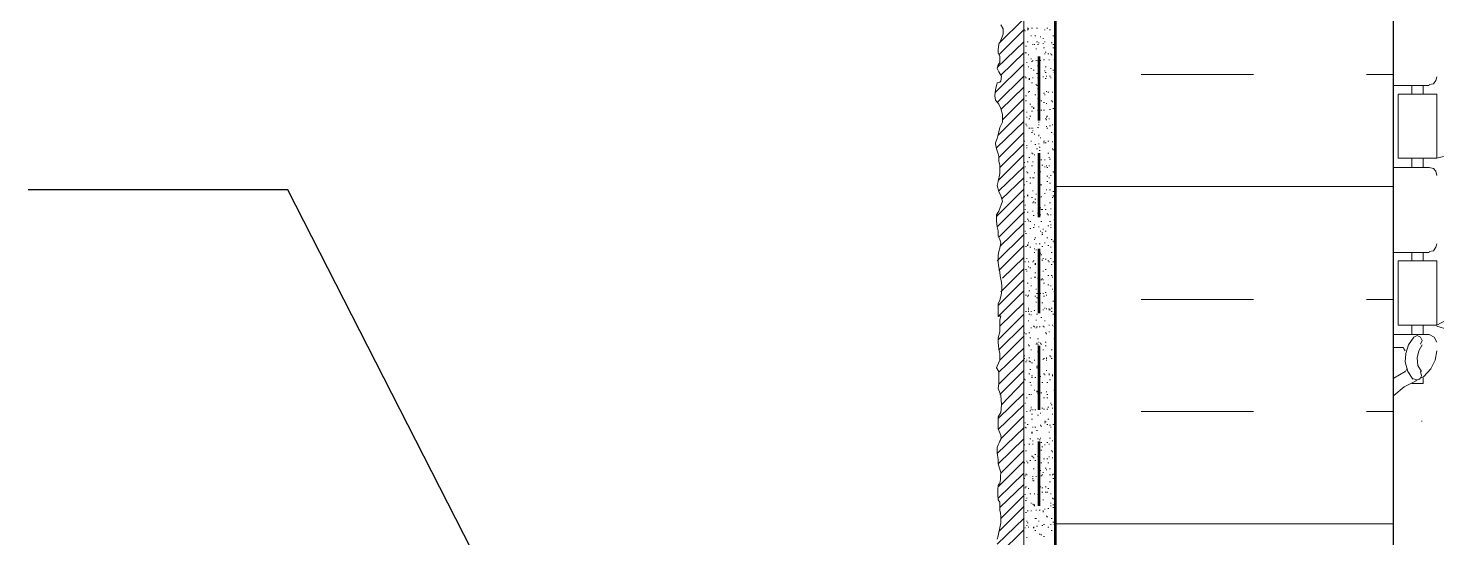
# Model space of a CAD drawing. Header units: millimetres. Extents: x 14 to 201, y 16 to 268.
# Drawn here: x 55.54 to 90.34, y 230.73 to 243.33 of the extents above; entities that cross this region are included whole.
import ezdxf

# ---------------------------------------------------------------- set-up
doc = ezdxf.new("R2010")
doc.units = ezdxf.units.MM
doc.header["$MEASUREMENT"] = 0
doc.layers.get('0').update_dxf_attribs({"linetype": 'CONTINUOUS'})

msp = doc.modelspace()

# ---------------------------------------------------------------- linework, layer by layer
at = {"color": 0, "linetype": 'Continuous', "lineweight": 15, "true_color": 0x000007}
for p, q in [((80.137, 256.476), (80.137, 210.651)), ((89.26, 241.914), (90.149, 241.914)), ((89.725, 241.914), (89.725, 241.702)), ((90.001, 241.914), (90.001, 241.702)), ((89.725, 239.882), (89.725, 240.115)), ((90.001, 239.882), (90.001, 240.115)), ((90.339, 240.115), (90.657, 240.199)), ((89.26, 239.882), (90.149, 239.882)), ((89.26, 237.786), (90.149, 237.786)), ((89.725, 237.575), (89.725, 237.786)), ((90.001, 237.575), (90.001, 237.786)), ((89.725, 235.754), (89.725, 235.987)), ((90.001, 235.754), (90.001, 235.987)), ((89.26, 235.754), (90.149, 235.754)), ((89.26, 235.437), (89.514, 235.437)), ((89.556, 235.352), (89.514, 235.416)), ((89.556, 234.823), (89.599, 234.908)), ((89.556, 234.844), (89.281, 234.675))]:
    msp.add_line(p, q, dxfattribs=at)
at = {"color": 0, "linetype": 'Continuous', "lineweight": 25, "true_color": 0x000007}
msp.add_line((89.26, 256.477), (89.26, 227.902), dxfattribs=at)
at = {"color": 0, "linetype": 'Continuous', "lineweight": 15, "true_color": 0x656565}
for p, q in [((79.523, 242.951), (80.137, 243.565)), ((79.523, 242.676), (80.137, 243.29)), ((80.137, 243.29), (80.158, 243.29)), ((80.158, 243.269), (80.179, 243.269)), ((80.222, 243.332), (80.243, 243.332)), ((80.222, 243.29), (80.243, 243.29)), ((80.243, 243.311), (80.264, 243.311)), ((80.327, 243.332), (80.349, 243.332)), ((80.454, 243.332), (80.476, 243.332)), ((80.645, 243.29), (80.666, 243.29)), ((80.708, 243.332), (80.73, 243.332)), ((80.772, 243.29), (80.793, 243.29)), ((79.481, 242.358), (80.137, 242.993)), ((80.222, 242.993), (80.243, 242.993)), ((80.306, 243.141), (80.327, 243.141)), ((80.349, 242.93), (80.37, 242.93)), ((80.391, 242.93), (80.412, 242.93)), ((80.412, 243.141), (80.433, 243.141)), ((80.454, 242.993), (80.476, 242.993)), ((80.476, 242.93), (80.497, 242.93)), ((80.497, 242.972), (80.518, 242.972)), ((80.539, 243.12), (80.56, 243.12)), ((80.603, 243.078), (80.624, 243.078)), ((80.603, 242.951), (80.624, 242.951)), ((80.645, 242.993), (80.666, 242.993)), ((80.814, 242.972), (80.835, 242.972)), ((80.857, 243.141), (80.878, 243.141)), ((80.857, 242.93), (80.878, 242.93)), ((80.899, 242.993), (80.92, 242.993)), ((79.565, 242.168), (80.137, 242.718)), ((80.158, 242.718), (80.179, 242.718)), ((80.179, 242.887), (80.2, 242.887)), ((80.179, 242.718), (80.2, 242.718)), ((80.243, 242.676), (80.264, 242.676)), ((80.243, 242.676), (80.264, 242.676)), ((80.306, 242.57), (80.327, 242.57)), ((80.433, 242.824), (80.454, 242.824)), ((80.624, 242.845), (80.645, 242.845)), ((80.624, 242.549), (80.645, 242.549)), ((80.645, 242.697), (80.666, 242.697)), ((80.666, 242.739), (80.687, 242.739)), ((80.73, 242.697), (80.751, 242.697)), ((80.751, 242.549), (80.772, 242.549)), ((80.793, 242.697), (80.814, 242.697)), ((80.814, 242.676), (80.835, 242.676)), ((80.857, 242.845), (80.878, 242.845)), ((80.878, 242.549), (80.899, 242.549)), ((79.438, 241.745), (80.137, 242.443)), ((80.2, 242.485), (80.222, 242.485)), ((80.243, 242.379), (80.264, 242.379)), ((80.306, 242.337), (80.327, 242.337)), ((80.327, 242.506), (80.349, 242.506)), ((80.349, 242.528), (80.37, 242.528)), ((80.37, 242.295), (80.391, 242.295)), ((80.433, 242.528), (80.454, 242.528)), ((80.454, 242.21), (80.476, 242.21)), ((80.476, 242.528), (80.497, 242.528)), ((80.476, 242.401), (80.497, 242.401)), ((80.539, 242.528), (80.56, 242.528)), ((80.645, 242.274), (80.666, 242.274)), ((80.666, 242.379), (80.687, 242.379)), ((80.666, 242.231), (80.687, 242.231)), ((80.793, 242.337), (80.814, 242.337)), ((80.857, 242.295), (80.878, 242.295)), ((80.878, 242.231), (80.899, 242.231)), ((79.481, 241.491), (80.137, 242.147)), ((79.565, 241.321), (80.137, 241.872)), ((80.158, 242.126), (80.179, 242.126)), ((80.179, 242.104), (80.2, 242.104)), ((80.264, 242.083), (80.285, 242.083)), ((80.264, 242.062), (80.285, 242.062)), ((80.327, 241.977), (80.349, 241.977)), ((80.349, 242.104), (80.37, 242.104)), ((80.433, 241.935), (80.454, 241.935)), ((80.454, 241.914), (80.476, 241.914)), ((80.476, 242.104), (80.497, 242.104)), ((80.497, 241.893), (80.518, 241.893)), ((80.603, 242.126), (80.624, 242.126)), ((80.666, 242.083), (80.687, 242.083)), ((80.687, 242.147), (80.708, 242.147)), ((80.772, 242.147), (80.793, 242.147)), ((80.793, 242.104), (80.814, 242.104)), ((80.899, 242.168), (80.92, 242.168)), ((80.899, 241.935), (80.92, 241.935)), ((80.92, 241.935), (80.941, 241.935)), ((83.037, 242.189), (85.81, 242.189)), ((88.604, 242.189), (89.26, 242.189)), ((79.608, 241.067), (80.137, 241.596)), ((80.179, 241.66), (80.2, 241.66)), ((80.179, 241.533), (80.2, 241.533)), ((80.243, 241.745), (80.264, 241.745)), ((80.264, 241.766), (80.285, 241.766)), ((80.412, 241.681), (80.433, 241.681)), ((80.476, 241.829), (80.497, 241.829)), ((80.476, 241.596), (80.497, 241.596)), ((80.497, 241.702), (80.518, 241.702)), ((80.518, 241.808), (80.539, 241.808)), ((80.56, 241.533), (80.581, 241.533)), ((80.624, 241.723), (80.645, 241.723)), ((80.645, 241.681), (80.666, 241.681)), ((80.687, 241.766), (80.708, 241.766)), ((80.73, 241.745), (80.751, 241.745)), ((80.814, 241.533), (80.835, 241.533)), ((80.835, 241.745), (80.857, 241.745)), ((80.835, 241.512), (80.857, 241.512)), ((80.899, 241.618), (80.92, 241.618)), ((80.92, 241.766), (80.941, 241.766)), ((79.502, 240.686), (80.137, 241.321)), ((80.2, 241.258), (80.222, 241.258)), ((80.285, 241.448), (80.306, 241.448)), ((80.285, 241.152), (80.306, 241.152)), ((80.327, 241.385), (80.349, 241.385)), ((80.327, 241.279), (80.349, 241.279)), ((80.37, 241.363), (80.391, 241.363)), ((80.37, 241.342), (80.391, 241.342)), ((80.476, 241.3), (80.497, 241.3)), ((80.497, 241.237), (80.518, 241.237)), ((80.56, 241.3), (80.581, 241.3)), ((80.624, 241.49), (80.645, 241.49)), ((80.624, 241.3), (80.645, 241.3)), ((80.687, 241.469), (80.708, 241.469)), ((80.708, 241.152), (80.73, 241.152)), ((80.772, 241.321), (80.793, 241.321)), ((80.857, 241.342), (80.878, 241.342)), ((80.899, 241.321), (80.92, 241.321)), ((79.46, 240.369), (80.137, 241.025)), ((80.179, 240.961), (80.2, 240.961)), ((80.2, 241.131), (80.222, 241.131)), ((80.2, 240.919), (80.222, 240.919)), ((80.264, 241.088), (80.285, 241.088)), ((80.264, 240.855), (80.285, 240.855)), ((80.306, 240.855), (80.327, 240.855)), ((80.349, 240.855), (80.37, 240.855)), ((80.476, 240.877), (80.497, 240.877)), ((80.497, 241.004), (80.518, 241.004)), ((80.497, 240.94), (80.518, 240.94)), ((80.666, 241.088), (80.687, 241.088)), ((80.687, 241.131), (80.708, 241.131)), ((80.687, 241.067), (80.708, 241.067)), ((80.687, 240.898), (80.708, 240.898)), ((80.708, 240.855), (80.73, 240.855)), ((80.751, 241.088), (80.772, 241.088)), ((80.772, 240.919), (80.793, 240.919)), ((80.835, 240.94), (80.857, 240.94)), ((80.899, 240.94), (80.92, 240.94)), ((80.92, 241.004), (80.941, 241.004)), ((79.523, 240.136), (80.137, 240.75)), ((79.544, 239.882), (80.137, 240.475)), ((80.137, 240.538), (80.158, 240.538)), ((80.306, 240.538), (80.327, 240.538)), ((80.327, 240.75), (80.349, 240.75)), ((80.349, 240.792), (80.37, 240.792)), ((80.391, 240.707), (80.412, 240.707)), ((80.497, 240.686), (80.518, 240.686)), ((80.497, 240.665), (80.518, 240.665)), ((80.497, 240.474), (80.518, 240.474)), ((80.539, 240.623), (80.56, 240.623)), ((80.624, 240.538), (80.645, 240.538)), ((80.624, 240.496), (80.645, 240.496)), ((80.666, 240.496), (80.687, 240.496)), ((80.73, 240.538), (80.751, 240.538)), ((80.814, 240.75), (80.835, 240.75)), ((80.835, 240.517), (80.857, 240.517)), ((80.878, 240.707), (80.899, 240.707)), ((79.502, 239.564), (80.137, 240.199)), ((80.2, 240.432), (80.222, 240.432)), ((80.2, 240.369), (80.222, 240.369)), ((80.264, 240.136), (80.285, 240.136)), ((80.327, 240.242), (80.349, 240.242)), ((80.349, 240.221), (80.37, 240.221)), ((80.391, 240.199), (80.412, 240.199)), ((80.412, 240.453), (80.433, 240.453)), ((80.454, 240.347), (80.476, 240.347)), ((80.518, 240.39), (80.539, 240.39)), ((80.518, 240.305), (80.539, 240.305)), ((80.73, 240.242), (80.751, 240.242)), ((80.751, 240.136), (80.772, 240.136)), ((80.835, 240.347), (80.857, 240.347)), ((80.857, 240.326), (80.878, 240.326)), ((79.523, 239.31), (80.137, 239.903)), ((80.137, 240.009), (80.158, 240.009)), ((80.158, 239.903), (80.179, 239.903)), ((80.2, 239.776), (80.222, 239.776)), ((80.222, 240.03), (80.243, 240.03)), ((80.327, 239.924), (80.349, 239.924)), ((80.349, 240.03), (80.37, 240.03)), ((80.518, 240.072), (80.539, 240.072)), ((80.518, 240.072), (80.539, 240.072)), ((80.539, 239.776), (80.56, 239.776)), ((80.56, 240.072), (80.581, 240.072)), ((80.581, 239.945), (80.603, 239.945)), ((80.645, 240.072), (80.666, 240.072)), ((80.645, 239.903), (80.666, 239.903)), ((80.687, 239.924), (80.708, 239.924)), ((80.708, 239.882), (80.73, 239.882)), ((80.751, 239.924), (80.772, 239.924)), ((80.772, 240.094), (80.793, 240.094)), ((80.857, 239.776), (80.878, 239.776)), ((79.587, 239.099), (80.137, 239.628)), ((80.137, 239.459), (80.158, 239.459)), ((80.2, 239.543), (80.222, 239.543)), ((80.222, 239.755), (80.243, 239.755)), ((80.285, 239.628), (80.306, 239.628)), ((80.285, 239.501), (80.306, 239.501)), ((80.349, 239.628), (80.37, 239.628)), ((80.37, 239.628), (80.391, 239.628)), ((80.37, 239.628), (80.391, 239.628)), ((80.391, 239.755), (80.412, 239.755)), ((80.497, 239.649), (80.518, 239.649)), ((80.518, 239.48), (80.539, 239.48)), ((80.539, 239.459), (80.56, 239.459)), ((80.56, 239.459), (80.581, 239.459)), ((80.708, 239.67), (80.73, 239.67)), ((80.708, 239.543), (80.73, 239.543)), ((80.751, 239.628), (80.772, 239.628)), ((80.772, 239.501), (80.793, 239.501)), ((80.793, 239.691), (80.814, 239.691)), ((80.878, 239.755), (80.899, 239.755)), ((80.92, 239.713), (80.941, 239.713)), ((80.92, 239.416), (89.26, 239.416)), ((79.46, 238.675), (80.137, 239.353)), ((79.481, 238.421), (80.137, 239.078)), ((80.137, 239.162), (80.158, 239.162)), ((80.222, 239.204), (80.243, 239.204)), ((80.222, 239.183), (80.243, 239.183)), ((80.327, 239.141), (80.349, 239.141)), ((80.349, 239.31), (80.37, 239.31)), ((80.412, 239.099), (80.433, 239.099)), ((80.433, 239.226), (80.454, 239.226)), ((80.518, 239.353), (80.539, 239.353)), ((80.518, 239.247), (80.539, 239.247)), ((80.56, 239.162), (80.581, 239.162)), ((80.645, 239.247), (80.666, 239.247)), ((80.687, 239.331), (80.708, 239.331)), ((80.772, 239.331), (80.793, 239.331)), ((80.835, 239.141), (80.857, 239.141)), ((80.857, 239.289), (80.878, 239.289)), ((80.857, 239.183), (80.878, 239.183)), ((80.878, 239.162), (80.899, 239.162)), ((80.899, 239.099), (80.92, 239.099)), ((79.523, 238.167), (80.137, 238.781)), ((80.137, 238.781), (80.158, 238.781)), ((80.158, 238.951), (80.179, 238.951)), ((80.158, 238.845), (80.179, 238.845)), ((80.222, 238.781), (80.243, 238.781)), ((80.349, 239.014), (80.37, 239.014)), ((80.349, 238.802), (80.37, 238.802)), ((80.37, 239.035), (80.391, 239.035)), ((80.412, 239.014), (80.433, 239.014)), ((80.476, 238.76), (80.497, 238.76)), ((80.539, 238.887), (80.56, 238.887)), ((80.539, 238.718), (80.56, 238.718)), ((80.56, 238.845), (80.581, 238.845)), ((80.581, 238.845), (80.603, 238.845)), ((80.645, 238.951), (80.666, 238.951)), ((80.666, 238.845), (80.687, 238.845)), ((80.708, 238.739), (80.73, 238.739)), ((80.73, 238.718), (80.751, 238.718)), ((80.772, 239.014), (80.793, 239.014)), ((80.793, 238.866), (80.814, 238.866)), ((80.793, 238.718), (80.814, 238.718)), ((79.544, 237.935), (80.137, 238.506)), ((80.158, 238.548), (80.179, 238.548)), ((80.222, 238.612), (80.243, 238.612)), ((80.243, 238.57), (80.264, 238.57)), ((80.285, 238.548), (80.306, 238.548)), ((80.285, 238.379), (80.306, 238.379)), ((80.37, 238.696), (80.391, 238.696)), ((80.37, 238.4), (80.391, 238.4)), ((80.37, 238.4), (80.391, 238.4)), ((80.391, 238.464), (80.412, 238.464)), ((80.497, 238.421), (80.518, 238.421)), ((80.56, 238.548), (80.581, 238.548)), ((80.73, 238.443), (80.751, 238.443)), ((80.772, 238.548), (80.793, 238.548)), ((80.793, 238.464), (80.814, 238.464)), ((80.793, 238.4), (80.814, 238.4)), ((80.878, 238.591), (80.899, 238.591)), ((79.481, 237.575), (80.137, 238.231)), ((80.158, 238.315), (80.179, 238.315)), ((80.179, 238.252), (80.2, 238.252)), ((80.243, 238.019), (80.264, 238.019)), ((80.391, 238.104), (80.412, 238.104)), ((80.412, 238.146), (80.433, 238.146)), ((80.539, 238.315), (80.56, 238.315)), ((80.581, 238.273), (80.603, 238.273)), ((80.581, 238.231), (80.603, 238.231)), ((80.603, 238.358), (80.624, 238.358)), ((80.645, 238.019), (80.666, 238.019)), ((80.666, 238.315), (80.687, 238.315)), ((80.708, 238.146), (80.73, 238.146)), ((80.814, 238.104), (80.835, 238.104)), ((80.857, 238.062), (80.878, 238.062)), ((80.878, 238.019), (80.899, 238.019)), ((80.899, 238.167), (80.92, 238.167)), ((79.523, 237.342), (80.137, 237.956)), ((80.179, 237.935), (80.2, 237.935)), ((80.222, 237.977), (80.243, 237.977)), ((80.222, 237.956), (80.243, 237.956)), ((80.285, 237.913), (80.306, 237.913)), ((80.391, 237.871), (80.412, 237.871)), ((80.391, 237.786), (80.412, 237.786)), ((80.433, 237.998), (80.454, 237.998)), ((80.433, 237.85), (80.454, 237.85)), ((80.518, 237.998), (80.539, 237.998)), ((80.539, 237.765), (80.56, 237.765)), ((80.56, 237.723), (80.581, 237.723)), ((80.581, 237.935), (80.603, 237.935)), ((80.73, 237.956), (80.751, 237.956)), ((80.793, 237.913), (80.814, 237.913)), ((80.814, 237.786), (80.835, 237.786)), ((80.899, 237.977), (80.92, 237.977)), ((79.565, 236.813), (80.137, 237.384)), ((79.608, 237.151), (80.137, 237.659)), ((80.158, 237.554), (80.179, 237.554)), ((80.179, 237.363), (80.2, 237.363)), ((80.2, 237.638), (80.222, 237.638)), ((80.243, 237.554), (80.264, 237.554)), ((80.243, 237.427), (80.264, 237.427)), ((80.285, 237.405), (80.306, 237.405)), ((80.349, 237.554), (80.37, 237.554)), ((80.37, 237.575), (80.391, 237.575)), ((80.412, 237.511), (80.433, 237.511)), ((80.412, 237.49), (80.433, 237.49)), ((80.581, 237.596), (80.603, 237.596)), ((80.603, 237.638), (80.624, 237.638)), ((80.666, 237.617), (80.687, 237.617)), ((80.666, 237.363), (80.687, 237.363)), ((80.73, 237.575), (80.751, 237.575)), ((80.751, 237.554), (80.772, 237.554)), ((80.793, 237.638), (80.814, 237.638)), ((80.814, 237.49), (80.835, 237.49)), ((80.857, 237.554), (80.878, 237.554)), ((80.899, 237.427), (80.92, 237.427)), ((80.92, 237.511), (80.941, 237.511)), ((79.502, 236.474), (80.137, 237.109)), ((80.2, 237.321), (80.222, 237.321)), ((80.222, 237.024), (80.243, 237.024)), ((80.306, 237.151), (80.327, 237.151)), ((80.391, 237.172), (80.412, 237.172)), ((80.412, 237.278), (80.433, 237.278)), ((80.412, 237.172), (80.433, 237.172)), ((80.476, 237.151), (80.497, 237.151)), ((80.518, 237.194), (80.539, 237.194)), ((80.56, 237.109), (80.581, 237.109)), ((80.581, 237.13), (80.603, 237.13)), ((80.603, 237.321), (80.624, 237.321)), ((80.603, 237.109), (80.624, 237.109)), ((80.624, 237.024), (80.645, 237.024)), ((80.73, 237.215), (80.751, 237.215)), ((80.73, 236.982), (80.751, 236.982)), ((80.814, 237.215), (80.835, 237.215)), ((80.835, 237.172), (80.857, 237.172)), ((79.502, 236.199), (80.137, 236.834)), ((80.179, 236.728), (80.2, 236.728)), ((80.222, 236.707), (80.243, 236.707)), ((80.243, 236.728), (80.264, 236.728)), ((80.264, 236.834), (80.285, 236.834)), ((80.306, 236.961), (80.327, 236.961)), ((80.412, 236.707), (80.433, 236.707)), ((80.433, 236.876), (80.454, 236.876)), ((80.454, 236.77), (80.476, 236.77)), ((80.454, 236.664), (80.476, 236.664)), ((80.539, 236.77), (80.56, 236.77)), ((80.603, 236.77), (80.624, 236.77)), ((80.624, 236.707), (80.645, 236.707)), ((80.666, 236.791), (80.687, 236.791)), ((80.687, 236.728), (80.708, 236.728)), ((80.793, 236.961), (80.814, 236.961)), ((80.835, 236.876), (80.857, 236.876)), ((80.878, 236.813), (80.899, 236.813)), ((80.899, 236.834), (80.92, 236.834)), ((79.544, 235.966), (80.137, 236.537)), ((80.179, 236.326), (80.2, 236.326)), ((80.243, 236.411), (80.264, 236.411)), ((80.243, 236.368), (80.264, 236.368)), ((80.243, 236.326), (80.264, 236.326)), ((80.306, 236.326), (80.327, 236.326)), ((80.391, 236.347), (80.412, 236.347)), ((80.433, 236.559), (80.454, 236.559)), ((80.433, 236.559), (80.454, 236.559)), ((80.581, 236.537), (80.603, 236.537)), ((80.603, 236.368), (80.624, 236.368)), ((80.645, 236.411), (80.666, 236.411)), ((80.687, 236.389), (80.708, 236.389)), ((80.751, 236.389), (80.772, 236.389)), ((80.751, 236.368), (80.772, 236.368)), ((80.772, 236.368), (80.793, 236.368)), ((80.814, 236.411), (80.835, 236.411)), ((80.814, 236.326), (80.835, 236.326)), ((80.857, 236.58), (80.878, 236.58)), ((80.92, 236.559), (80.941, 236.559)), ((83.037, 236.622), (85.81, 236.622)), ((88.604, 236.622), (89.26, 236.622)), ((79.502, 235.627), (80.137, 236.262)), ((79.523, 235.373), (80.137, 235.987)), ((80.243, 236.093), (80.264, 236.093)), ((80.264, 236.262), (80.285, 236.262)), ((80.306, 236.241), (80.327, 236.241)), ((80.37, 235.966), (80.391, 235.966)), ((80.391, 235.945), (80.412, 235.945)), ((80.433, 236.114), (80.454, 236.114)), ((80.454, 236.262), (80.476, 236.262)), ((80.454, 235.945), (80.476, 235.945)), ((80.518, 235.945), (80.539, 235.945)), ((80.56, 236.178), (80.581, 236.178)), ((80.603, 235.966), (80.624, 235.966)), ((80.624, 235.945), (80.645, 235.945)), ((80.645, 236.093), (80.666, 236.093)), ((80.751, 235.987), (80.772, 235.987)), ((80.835, 235.987), (80.857, 235.987)), ((80.857, 236.262), (80.878, 236.262)), ((80.878, 235.966), (80.899, 235.966)), ((80.878, 235.966), (80.899, 235.966)), ((80.92, 236.241), (80.941, 236.241)), ((79.544, 235.119), (80.137, 235.712)), ((80.137, 235.797), (80.158, 235.797)), ((80.179, 235.776), (80.2, 235.776)), ((80.264, 235.797), (80.285, 235.797)), ((80.285, 235.67), (80.306, 235.67)), ((80.306, 235.924), (80.327, 235.924)), ((80.433, 235.924), (80.454, 235.924)), ((80.476, 235.648), (80.497, 235.648)), ((80.666, 235.797), (80.687, 235.797)), ((80.687, 235.776), (80.708, 235.776)), ((80.751, 235.818), (80.772, 235.818)), ((80.878, 235.648), (80.899, 235.648)), ((80.899, 235.585), (80.92, 235.585)), ((80.92, 235.67), (80.941, 235.67)), ((79.523, 234.823), (80.137, 235.416)), ((80.243, 235.5), (80.264, 235.5)), ((80.264, 235.479), (80.285, 235.479)), ((80.306, 235.373), (80.327, 235.373)), ((80.433, 235.521), (80.454, 235.521)), ((80.454, 235.543), (80.476, 235.543)), ((80.476, 235.5), (80.497, 235.5)), ((80.476, 235.331), (80.497, 235.331)), ((80.497, 235.564), (80.518, 235.564)), ((80.539, 235.543), (80.56, 235.543)), ((80.56, 235.521), (80.581, 235.521)), ((80.603, 235.373), (80.624, 235.373)), ((80.666, 235.564), (80.687, 235.564)), ((80.666, 235.479), (80.687, 235.479)), ((80.814, 235.373), (80.835, 235.373)), ((80.899, 235.352), (80.92, 235.352)), ((79.523, 234.527), (80.137, 235.141)), ((80.137, 235.225), (80.158, 235.225)), ((80.137, 235.162), (80.158, 235.162)), ((80.179, 235.077), (80.2, 235.077)), ((80.2, 235.119), (80.222, 235.119)), ((80.264, 235.183), (80.285, 235.183)), ((80.264, 235.098), (80.285, 235.098)), ((80.285, 235.077), (80.306, 235.077)), ((80.285, 234.887), (80.306, 234.887)), ((80.327, 235.056), (80.349, 235.056)), ((80.391, 235.119), (80.412, 235.119)), ((80.454, 234.971), (80.476, 234.971)), ((80.454, 234.929), (80.476, 234.929)), ((80.497, 235.035), (80.518, 235.035)), ((80.603, 235.14), (80.624, 235.14)), ((80.624, 235.162), (80.645, 235.162)), ((80.687, 235.183), (80.708, 235.183)), ((80.687, 235.162), (80.708, 235.162)), ((80.687, 235.119), (80.708, 235.119)), ((80.772, 235.225), (80.793, 235.225)), ((80.793, 235.204), (80.814, 235.204)), ((80.814, 235.162), (80.835, 235.162)), ((80.899, 235.035), (80.92, 235.035)), ((79.544, 234.273), (80.137, 234.865)), ((79.587, 234.019), (80.137, 234.59)), ((80.137, 234.654), (80.158, 234.654)), ((80.158, 234.632), (80.179, 234.632)), ((80.264, 234.781), (80.285, 234.781)), ((80.285, 234.569), (80.306, 234.569)), ((80.327, 234.738), (80.349, 234.738)), ((80.327, 234.696), (80.349, 234.696)), ((80.412, 234.696), (80.433, 234.696)), ((80.497, 234.738), (80.518, 234.738)), ((80.539, 234.717), (80.56, 234.717)), ((80.581, 234.569), (80.603, 234.569)), ((80.624, 234.781), (80.645, 234.781)), ((80.645, 234.76), (80.666, 234.76)), ((80.687, 234.865), (80.708, 234.865)), ((80.708, 234.569), (80.73, 234.569)), ((80.751, 234.781), (80.772, 234.781)), ((80.751, 234.76), (80.772, 234.76)), ((80.772, 234.632), (80.793, 234.632)), ((80.835, 234.76), (80.857, 234.76)), ((80.835, 234.738), (80.857, 234.738)), ((80.92, 234.738), (80.941, 234.738)), ((79.502, 233.68), (80.137, 234.294)), ((80.264, 234.273), (80.285, 234.273)), ((80.306, 234.505), (80.327, 234.505)), ((80.306, 234.273), (80.327, 234.273)), ((80.391, 234.379), (80.412, 234.379)), ((80.454, 234.357), (80.476, 234.357)), ((80.454, 234.336), (80.476, 234.336)), ((80.476, 234.294), (80.497, 234.294)), ((80.497, 234.315), (80.518, 234.315)), ((80.518, 234.421), (80.539, 234.421)), ((80.56, 234.315), (80.581, 234.315)), ((80.687, 234.336), (80.708, 234.336)), ((80.708, 234.273), (80.73, 234.273)), ((80.878, 234.379), (80.899, 234.379)), ((80.899, 234.357), (80.92, 234.357)), ((79.502, 233.405), (80.137, 234.019)), ((80.158, 234.061), (80.179, 234.061)), ((80.2, 234.188), (80.222, 234.188)), ((80.2, 233.849), (80.222, 233.849)), ((80.285, 233.871), (80.306, 233.871)), ((80.306, 233.955), (80.327, 233.955)), ((80.306, 233.913), (80.327, 233.913)), ((80.349, 233.892), (80.37, 233.892)), ((80.412, 233.892), (80.433, 233.892)), ((80.518, 234.124), (80.539, 234.124)), ((80.518, 233.976), (80.539, 233.976)), ((80.581, 233.934), (80.603, 233.934)), ((80.624, 234.188), (80.645, 234.188)), ((80.624, 233.913), (80.645, 233.913)), ((80.708, 234.188), (80.73, 234.188)), ((80.708, 233.913), (80.73, 233.913)), ((80.73, 233.955), (80.751, 233.955)), ((80.793, 234.061), (80.814, 234.061)), ((80.814, 234.019), (80.835, 234.019)), ((80.835, 233.934), (80.857, 233.934)), ((83.037, 233.849), (85.81, 233.849)), ((88.604, 233.849), (89.26, 233.849)), ((79.565, 233.172), (80.137, 233.744)), ((80.158, 233.574), (80.179, 233.574)), ((80.222, 233.532), (80.243, 233.532)), ((80.327, 233.786), (80.349, 233.786)), ((80.327, 233.659), (80.349, 233.659)), ((80.476, 233.765), (80.497, 233.765)), ((80.539, 233.807), (80.56, 233.807)), ((80.539, 233.511), (80.56, 233.511)), ((80.645, 233.616), (80.666, 233.616)), ((80.645, 233.574), (80.666, 233.574)), ((80.666, 233.595), (80.687, 233.595)), ((80.708, 233.532), (80.73, 233.532)), ((80.73, 233.659), (80.751, 233.659)), ((80.772, 233.511), (80.793, 233.511)), ((80.835, 233.786), (80.857, 233.786)), ((80.857, 233.532), (80.878, 233.532)), ((89.958, 233.617), (89.98, 233.617)), ((79.481, 232.812), (80.137, 233.447)), ((79.502, 232.558), (80.137, 233.172)), ((80.158, 233.468), (80.179, 233.468)), ((80.179, 233.447), (80.2, 233.447)), ((80.285, 233.172), (80.306, 233.172)), ((80.327, 233.341), (80.349, 233.341)), ((80.327, 233.32), (80.349, 233.32)), ((80.349, 233.468), (80.37, 233.468)), ((80.412, 233.468), (80.433, 233.468)), ((80.454, 233.384), (80.476, 233.384)), ((80.476, 233.172), (80.497, 233.172)), ((80.518, 233.151), (80.539, 233.151)), ((80.539, 233.193), (80.56, 233.193)), ((80.56, 233.489), (80.581, 233.489)), ((80.751, 233.341), (80.772, 233.341)), ((80.772, 233.193), (80.793, 233.193)), ((80.793, 233.468), (80.814, 233.468)), ((79.565, 232.325), (80.137, 232.897)), ((80.137, 233.024), (80.158, 233.024)), ((80.179, 232.876), (80.2, 232.876)), ((80.264, 233.045), (80.285, 233.045)), ((80.349, 233.13), (80.37, 233.13)), ((80.349, 233.045), (80.37, 233.045)), ((80.497, 233.066), (80.518, 233.066)), ((80.56, 233.087), (80.581, 233.087)), ((80.56, 232.897), (80.581, 232.897)), ((80.581, 232.981), (80.603, 232.981)), ((80.645, 233.024), (80.666, 233.024)), ((80.708, 233.087), (80.73, 233.087)), ((80.751, 233.045), (80.772, 233.045)), ((80.814, 232.876), (80.835, 232.876)), ((80.835, 233.13), (80.857, 233.13)), ((80.835, 232.854), (80.857, 232.854)), ((80.92, 233.13), (80.941, 233.13)), ((79.502, 231.987), (80.137, 232.622)), ((80.137, 232.579), (80.158, 232.579)), ((80.2, 232.622), (80.222, 232.622)), ((80.222, 232.579), (80.243, 232.579)), ((80.285, 232.643), (80.306, 232.643)), ((80.327, 232.749), (80.349, 232.749)), ((80.349, 232.728), (80.37, 232.728)), ((80.37, 232.706), (80.391, 232.706)), ((80.412, 232.791), (80.433, 232.791)), ((80.412, 232.643), (80.433, 232.643)), ((80.476, 232.749), (80.497, 232.749)), ((80.497, 232.579), (80.518, 232.579)), ((80.56, 232.579), (80.581, 232.579)), ((80.624, 232.685), (80.645, 232.685)), ((80.666, 232.452), (80.687, 232.452)), ((80.708, 232.685), (80.73, 232.685)), ((80.73, 232.579), (80.751, 232.579)), ((80.751, 232.728), (80.772, 232.728)), ((80.835, 232.706), (80.857, 232.706)), ((80.899, 232.791), (80.92, 232.791)), ((79.502, 231.712), (80.137, 232.325)), ((80.137, 232.198), (80.158, 232.198)), ((80.158, 232.262), (80.179, 232.262)), ((80.179, 232.304), (80.2, 232.304)), ((80.2, 232.283), (80.222, 232.283)), ((80.349, 232.241), (80.37, 232.241)), ((80.349, 232.198), (80.37, 232.198)), ((80.349, 232.156), (80.37, 232.156)), ((80.37, 232.431), (80.391, 232.431)), ((80.37, 232.135), (80.391, 232.135)), ((80.433, 232.241), (80.454, 232.241)), ((80.539, 232.389), (80.56, 232.389)), ((80.56, 232.262), (80.581, 232.262)), ((80.581, 232.283), (80.603, 232.283)), ((80.603, 232.346), (80.624, 232.346)), ((80.687, 232.41), (80.708, 232.41)), ((80.772, 232.431), (80.793, 232.431)), ((80.772, 232.283), (80.793, 232.283)), ((80.772, 232.114), (80.793, 232.114)), ((80.835, 232.283), (80.857, 232.283)), ((80.857, 232.304), (80.878, 232.304)), ((80.857, 232.198), (80.878, 232.198)), ((79.544, 231.479), (80.137, 232.05)), ((79.565, 231.204), (80.137, 231.775)), ((80.158, 231.965), (80.179, 231.965)), ((80.158, 231.796), (80.179, 231.796)), ((80.179, 231.987), (80.2, 231.987)), ((80.243, 231.944), (80.264, 231.944)), ((80.285, 231.817), (80.306, 231.817)), ((80.391, 231.817), (80.412, 231.817)), ((80.476, 231.796), (80.497, 231.796)), ((80.497, 232.008), (80.518, 232.008)), ((80.497, 231.838), (80.518, 231.838)), ((80.539, 231.987), (80.56, 231.987)), ((80.581, 231.965), (80.603, 231.965)), ((80.581, 231.86), (80.603, 231.86)), ((80.666, 231.987), (80.687, 231.987)), ((80.666, 231.86), (80.687, 231.86)), ((80.708, 231.86), (80.73, 231.86)), ((80.73, 231.944), (80.751, 231.944)), ((80.793, 231.817), (80.814, 231.817)), ((79.523, 230.886), (80.137, 231.5)), ((80.179, 231.648), (80.2, 231.648)), ((80.2, 231.712), (80.222, 231.712)), ((80.306, 231.585), (80.327, 231.585)), ((80.349, 231.563), (80.37, 231.563)), ((80.37, 231.542), (80.391, 231.542)), ((80.391, 231.542), (80.412, 231.542)), ((80.391, 231.521), (80.412, 231.521)), ((80.433, 231.415), (80.454, 231.415)), ((80.518, 231.415), (80.539, 231.415)), ((80.603, 231.669), (80.624, 231.669)), ((80.645, 231.436), (80.666, 231.436)), ((80.73, 231.457), (80.751, 231.457)), ((80.793, 231.585), (80.814, 231.585)), ((80.793, 231.521), (80.814, 231.521)), ((80.835, 231.712), (80.857, 231.712)), ((80.857, 231.69), (80.878, 231.69)), ((80.857, 231.542), (80.878, 231.542)), ((80.857, 231.479), (80.878, 231.479)), ((79.481, 230.569), (80.137, 231.204)), ((80.179, 231.352), (80.2, 231.352)), ((80.2, 231.14), (80.222, 231.14)), ((80.222, 231.394), (80.243, 231.394)), ((80.222, 231.098), (80.243, 231.098)), ((80.306, 231.394), (80.327, 231.394)), ((80.412, 231.204), (80.433, 231.204)), ((80.433, 231.204), (80.454, 231.204)), ((80.497, 231.14), (80.518, 231.14)), ((80.603, 231.394), (80.624, 231.394)), ((80.603, 231.373), (80.624, 231.373)), ((80.687, 231.267), (80.708, 231.267)), ((80.708, 231.246), (80.73, 231.246)), ((80.814, 231.204), (80.835, 231.204)), ((80.857, 231.119), (80.878, 231.119)), ((80.92, 231.204), (80.941, 231.204)), ((80.92, 231.077), (89.26, 231.077)), ((79.523, 230.315), (80.137, 230.928)), ((80.158, 230.971), (80.179, 230.971)), ((80.2, 231.034), (80.222, 231.034)), ((80.2, 230.738), (80.222, 230.738)), ((80.243, 230.992), (80.264, 230.992)), ((80.37, 230.992), (80.391, 230.992)), ((80.37, 230.971), (80.391, 230.971)), ((80.412, 230.907), (80.433, 230.907)), ((80.454, 231.013), (80.476, 231.013)), ((80.518, 230.822), (80.539, 230.822)), ((80.56, 230.801), (80.581, 230.801)), ((80.56, 230.801), (80.581, 230.801)), ((80.581, 231.034), (80.603, 231.034)), ((80.624, 231.055), (80.645, 231.055)), ((80.624, 230.759), (80.645, 230.759)), ((80.624, 230.759), (80.645, 230.759)), ((80.73, 230.992), (80.751, 230.992)), ((80.793, 231.055), (80.814, 231.055)), ((80.814, 230.907), (80.835, 230.907)), ((80.878, 231.055), (80.899, 231.055))]:
    msp.add_line(p, q, dxfattribs=at)
at = {"color": 0, "linetype": 'Continuous', "lineweight": 53, "true_color": 0x000007}
for p, q in [((80.518, 241.046), (80.518, 242.634)), ((80.518, 238.654), (80.518, 240.242)), ((80.518, 236.284), (80.518, 237.871)), ((80.518, 233.892), (80.518, 235.479)), ((80.518, 231.521), (80.518, 233.109))]:
    msp.add_line(p, q, dxfattribs=at)
msp.add_lwpolyline([(89.26, 227.902), (87.08, 227.902), (87.08, 229.489), (82.317, 229.489), (82.317, 227.902), (80.92, 227.902), (80.92, 256.477)], dxfattribs=at)
at = {"color": 0, "linetype": 'Continuous', "lineweight": 15, "true_color": 0x000007}
for points in [[(79.565, 243.417), (79.629, 243.311), (79.629, 243.184), (79.587, 243.078), (79.565, 243.036), (79.523, 242.93), (79.502, 242.803), (79.502, 242.718), (79.544, 242.634), (79.544, 242.485), (79.502, 242.422), (79.481, 242.337), (79.523, 242.253), (79.587, 242.147), (79.565, 242.02), (79.544, 241.999), (79.481, 241.977), (79.438, 241.808), (79.417, 241.66), (79.438, 241.554), (79.523, 241.448), (79.565, 241.342), (79.608, 241.194), (79.608, 241.004), (79.544, 240.877), (79.523, 240.771), (79.481, 240.602), (79.438, 240.496), (79.438, 240.475), (79.46, 240.348), (79.502, 240.221), (79.523, 240.157), (79.523, 240.051), (79.544, 239.945), (79.544, 239.734), (79.502, 239.543), (79.481, 239.437), (79.523, 239.289), (79.565, 239.183), (79.608, 239.056), (79.523, 238.802), (79.46, 238.718), (79.46, 238.57), (79.481, 238.421), (79.502, 238.316), (79.502, 238.189), (79.544, 238.104), (79.565, 238.019), (79.544, 237.892)], [(90.149, 241.935), (90.255, 241.956), (90.318, 242.041), (90.339, 242.125)], [(90.339, 240.898), (90.339, 241.702), (89.387, 241.702), (89.387, 240.898)], [(90.339, 240.898), (90.339, 240.115), (89.387, 240.115), (89.387, 240.898)], [(90.339, 239.691), (90.318, 239.797), (90.255, 239.861), (90.149, 239.882)], [(90.149, 237.807), (90.255, 237.829), (90.318, 237.913), (90.339, 237.998)], [(79.502, 236.516), (79.502, 236.199), (79.565, 236.22), (79.544, 236.114), (79.544, 235.818), (79.502, 235.67), (79.502, 235.564), (79.523, 235.395), (79.544, 235.289), (79.544, 235.119), (79.481, 234.971), (79.46, 234.929), (79.523, 234.844), (79.523, 234.548), (79.502, 234.421), (79.565, 234.252), (79.587, 234.019), (79.565, 233.828), (79.502, 233.722), (79.502, 233.426)], [(90.339, 235.987), (90.657, 236.157), (90.89, 236.411)], [(91.08, 235.543), (90.868, 235.754), (90.614, 235.881), (90.339, 235.966)], [(89.768, 235.691), (89.641, 235.5), (89.577, 235.289), (89.556, 235.077), (89.62, 234.844), (89.747, 234.654)], [(89.937, 235.521), (89.98, 235.606), (89.937, 235.691), (89.853, 235.733), (89.768, 235.691)], [(90.339, 235.564), (90.276, 235.691), (90.149, 235.754)], [(89.81, 234.611), (90.022, 234.717), (90.191, 234.908), (90.297, 235.119), (90.339, 235.352)], [(89.98, 235.5), (89.895, 235.352), (89.853, 235.183), (89.874, 234.992), (89.958, 234.844)], [(89.831, 234.611), (89.535, 234.463), (89.281, 234.251)], [(89.725, 234.548), (90.001, 234.548), (90.001, 234.696)], [(89.725, 234.675), (89.831, 234.632), (89.916, 234.654), (89.958, 234.738), (89.937, 234.844)], [(79.481, 232.96), (79.481, 232.833), (79.502, 232.664), (79.502, 232.558), (79.565, 232.346)], [(79.502, 231.669), (79.544, 231.606), (79.544, 231.415)], [(79.502, 230.78), (79.481, 230.696)]]:
    msp.add_lwpolyline(points, dxfattribs=at)
at = {"color": 0, "linetype": 'Continuous', "lineweight": 25, "true_color": 0x000007}
msp.add_lwpolyline([(76.179, 211.455), (61.955, 239.332), (55.541, 239.332)], dxfattribs=at)
at = {"color": 0, "linetype": 'Continuous', "lineweight": 15, "true_color": 0x000007}
msp.add_lwpolyline([(89.387, 237.575), (90.339, 237.575), (90.339, 235.987), (89.387, 235.987)], close=True, dxfattribs=at)
for points in [[(79.544, 237.892), (79.383, 237.434), (79.752, 236.988), (79.502, 236.516)], [(79.502, 233.426), (79.652, 233.126), (79.527, 233.164), (79.481, 232.96)], [(79.565, 232.346), (79.556, 231.733), (79.477, 232.403), (79.502, 231.669)], [(79.544, 231.415), (79.606, 231.204), (79.555, 230.986), (79.502, 230.78)]]:
    msp.add_open_spline(points, degree=3, dxfattribs=at)

doc.saveas('drawing.dxf')
